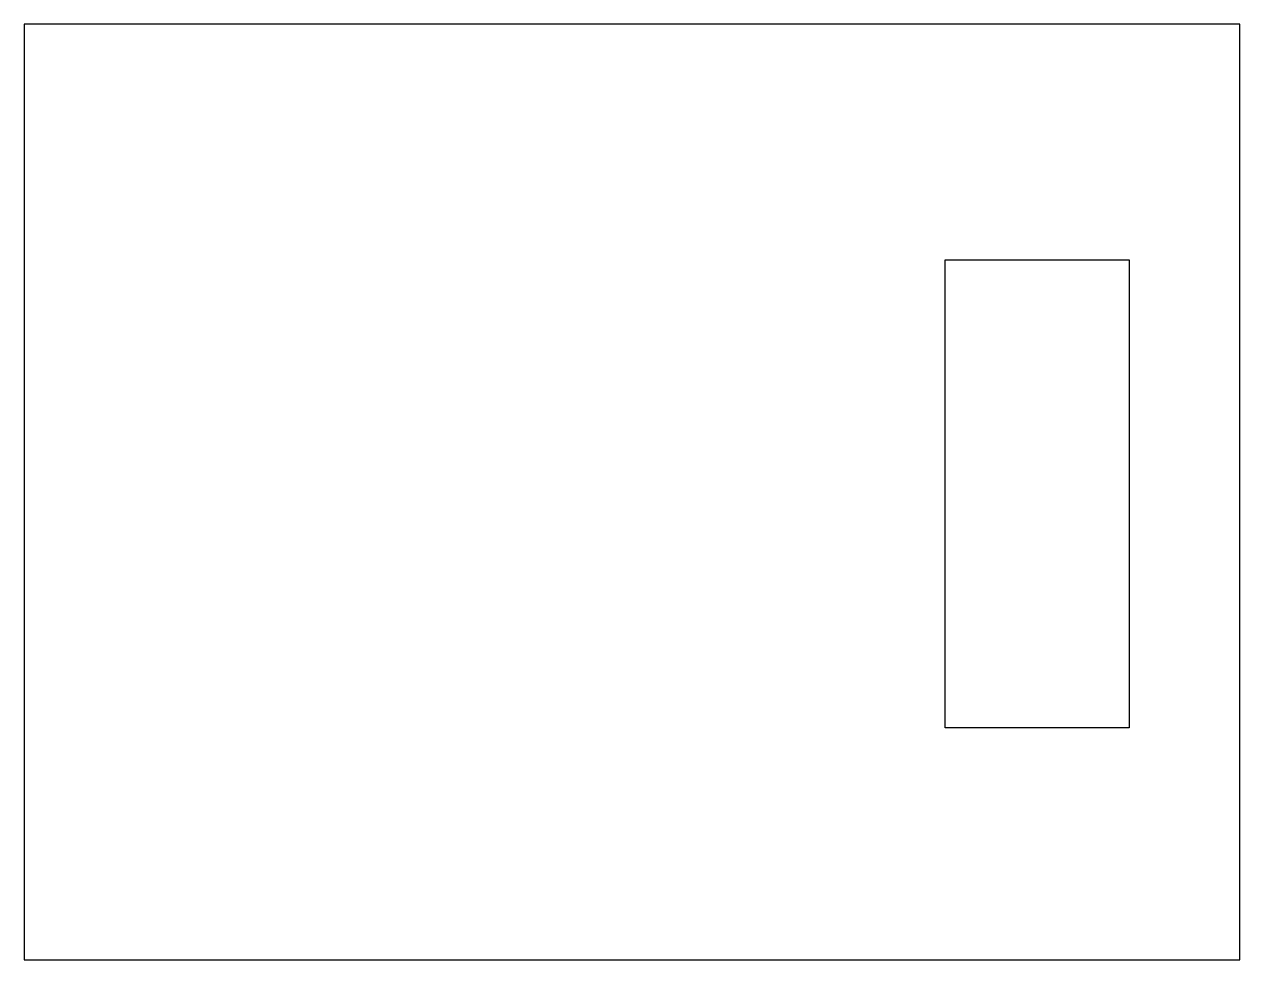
# Model space of a CAD drawing. Header units: millimetres. Extents: x -273 to 57, y -277 to -23.
import ezdxf

# ---------------------------------------------------------------- set-up
doc = ezdxf.new("R2010")
doc.units = ezdxf.units.MM
doc.layers.get('0').update_dxf_attribs({"linetype": 'CONTINUOUS'})

msp = doc.modelspace()

# ---------------------------------------------------------------- linework, layer by layer
for points in [[(57, -277), (57, -23), (-273, -23), (-273, -277)], [(27, -214), (-23, -214), (-23, -87), (27, -87)]]:
    msp.add_lwpolyline(points, close=True)

doc.saveas('drawing.dxf')
